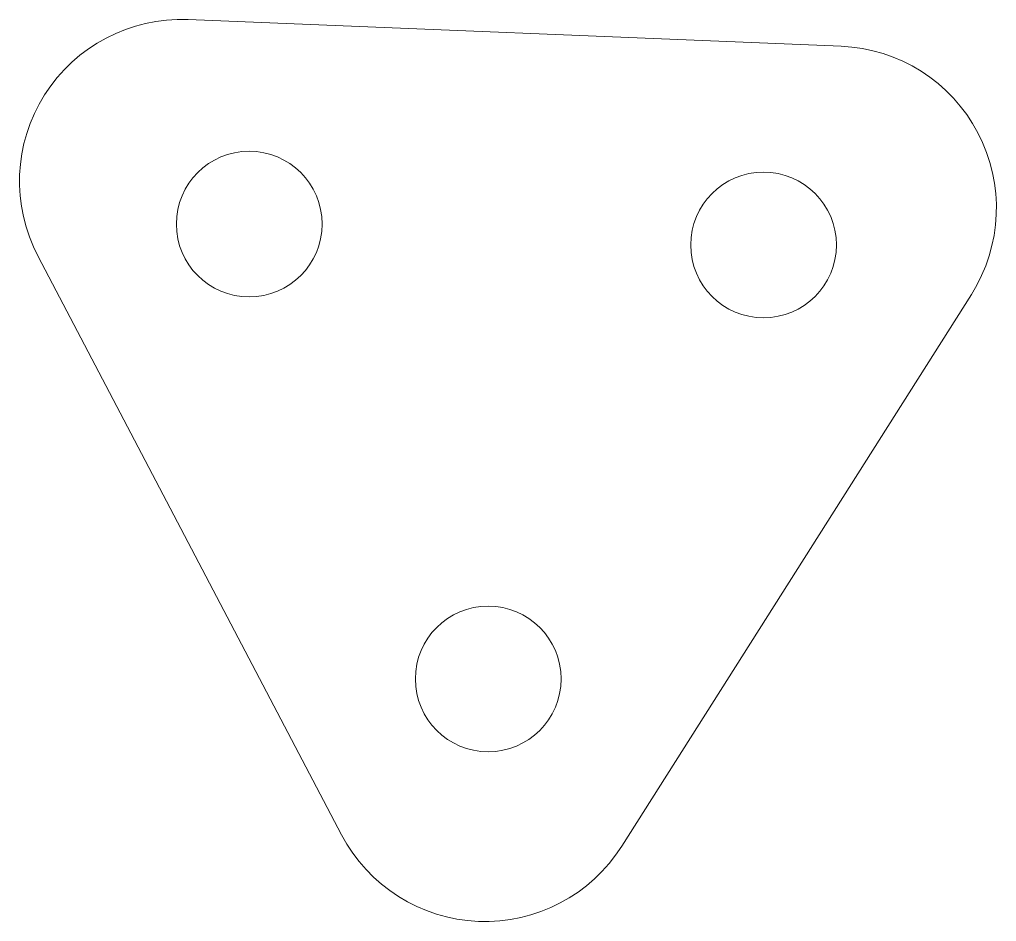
# Model space of a CAD drawing. Header units: millimetres. Extents: x -30 to -5.9, y -10.3 to 12.
import ezdxf

# ---------------------------------------------------------------- set-up
doc = ezdxf.new("R2010")
doc.units = ezdxf.units.MM

msp = doc.modelspace()

# ---------------------------------------------------------------- linework, layer by layer
at = {"color": 7, "linetype": 'Continuous', "lineweight": 15}
for p, q in [((-9.741, 11.341), (-25.876, 11.999)), ((-29.581, 6.144), (-22.083, -8.154)), ((-15.161, -8.436), (-6.524, 5.204))]:
    msp.add_line(p, q, dxfattribs=at)
for centre in [(-24.365, 6.946), (-11.658, 6.428), (-18.46, -4.301)]:
    msp.add_circle(centre, 1.8, dxfattribs=at)
for centre, start, end in [((-26.039, 8.002), 87.6652, 207.6728), ((-9.904, 7.344), 327.6576, 87.6652), ((-18.541, -6.296), 207.6728, 327.6576)]:
    msp.add_arc(centre, 4, start, end, dxfattribs=at)

doc.saveas('drawing.dxf')
